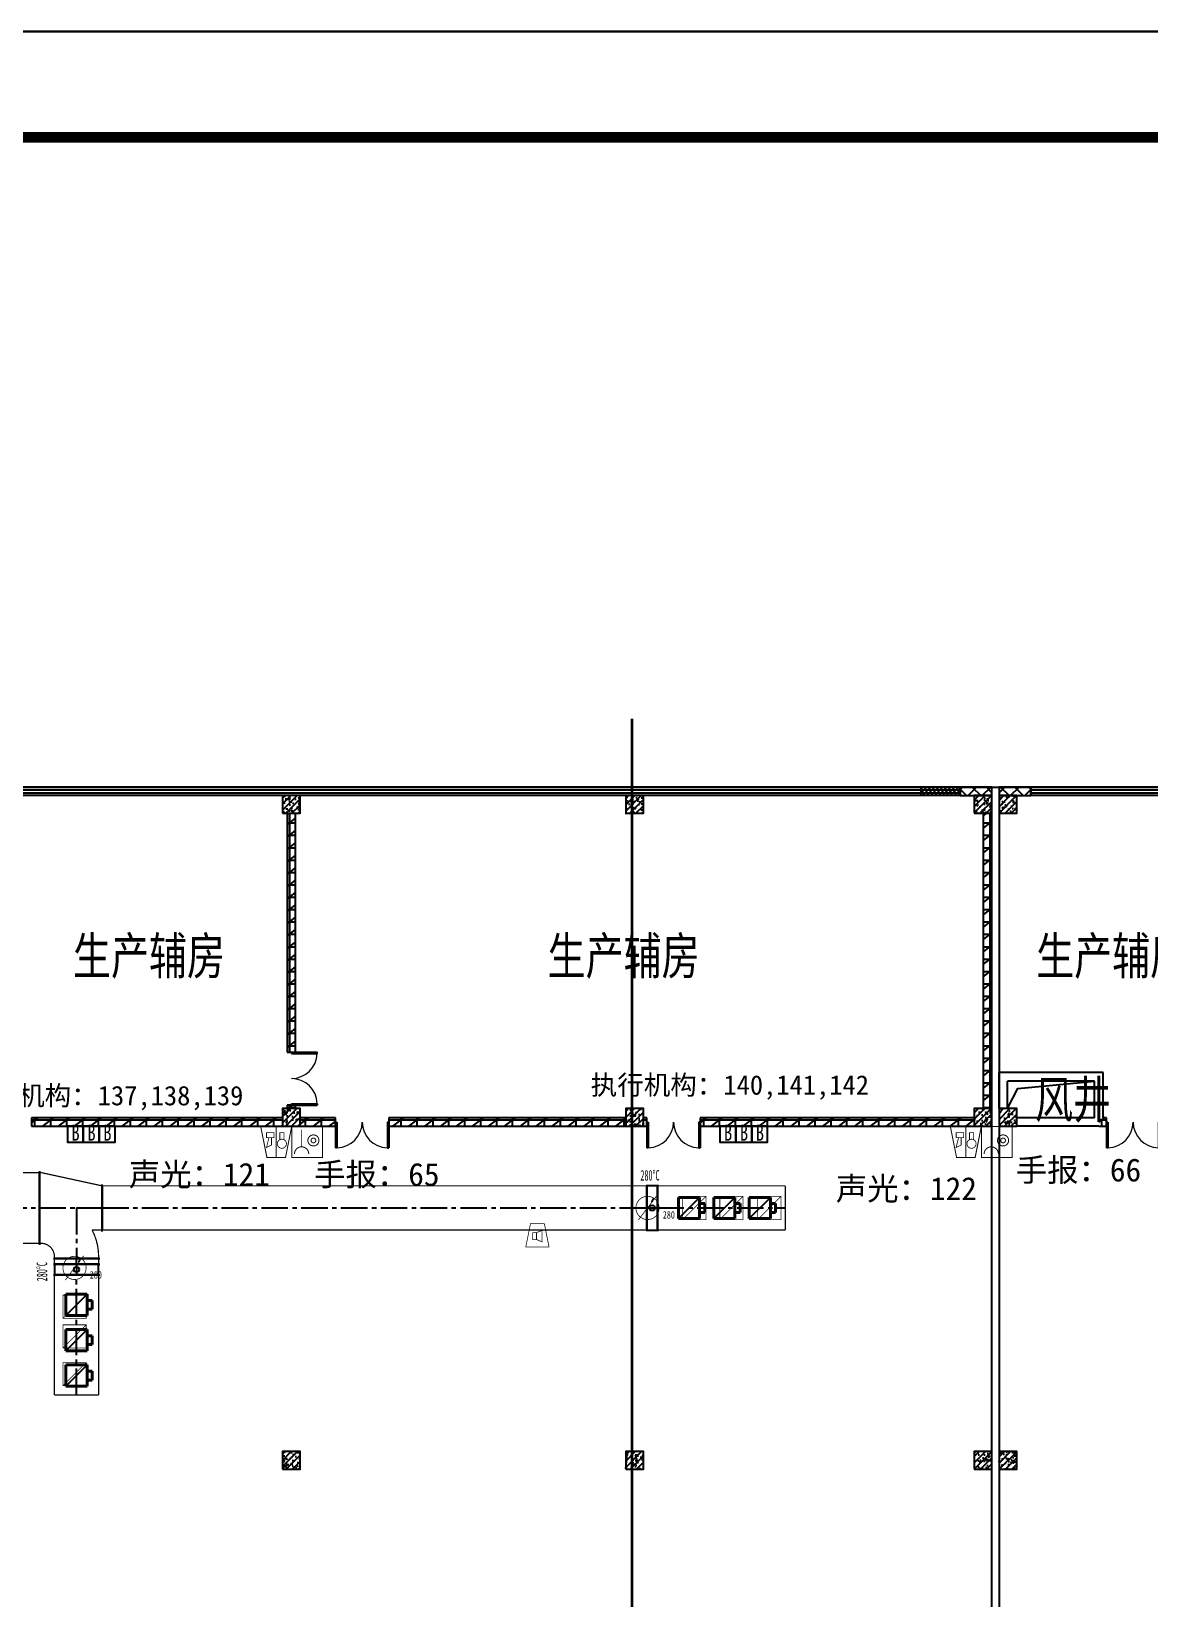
# Model space of a CAD drawing. Header units: millimetres. Extents: x -633009578 to 5705885, y -633235091 to 2571734.
# Drawn here: x 3574370 to 3605976, y 1968891 to 2013212 of the extents above; entities that cross this region are included whole.
import ezdxf
from ezdxf.enums import TextEntityAlignment as Align

# ---------------------------------------------------------------- set-up
doc = ezdxf.new("R2010")
doc.units = ezdxf.units.MM
doc.header["$LTSCALE"] = 1000
doc.header["$MEASUREMENT"] = 0
doc.linetypes.add('CENTER2', pattern=[1.125, 0.75, -0.125, 0.125, -0.125])
doc.layers.get('0').update_dxf_attribs({"color": 9})
for name, color, linetype in [('000000000000电气', 7, 'Continuous'), ('3T_WOOD', 21, 'Continuous'), ('A-COLUM(柱)', 255, 'Continuous'), ('A-DOOR(门）', 4, 'Continuous'), ('A-F-AREA(计算)', 5, 'Continuous'), ('A-FLOR(看线)', 8, 'Continuous'), ('A-HATH(填充)', 8, 'Continuous'), ('A-OTHER(其它)', 192, 'Continuous'), ('A-TEXT(房间)', 243, 'Continuous'), ('A-WALL(墙)', 255, 'Continuous'), ('A-WINDOW（窗）', 4, 'Continuous'), ('DUCT-排烟中心线', 5, 'CENTER2'), ('DUCT-排烟法兰', 4, 'Continuous'), ('DUCT-排烟管', 2, 'Continuous'), ('DUCT-排烟管端线', 4, 'Continuous'), ('DUCT-排烟阀门', 7, 'Continuous'), ('DUCT-排风风口', 7, 'Continuous'), ('HVAC-water Dim-SF', 241, 'Continuous'), ('WALL', 9, 'Continuous'), ('设备-消防', 3, 'Continuous'), ('设备-箱柜', 3, 'Continuous'), ('院图签、封面151013$0$PUB_TITLE', 153, 'Continuous'), ('院图签、封面151013$0$图签文字', 4, 'Continuous')]:
    doc.layers.add(name, color=color, linetype=linetype)
doc.styles.add('_TCH', font='simhei.ttf', dxfattribs={"width": 0.75, "bigfont": 'hztxt.shx'})
doc.styles.add('_THVAC_DIM', font='simhei.ttf', dxfattribs={"width": 0.8, "height": 3.5, "bigfont": 'HZTXT'})
doc.styles.add('IDQSTYLE', font='simhei.ttf', dxfattribs={"width": 0.707, "bigfont": 'hztxt.shx'})
doc.styles.add('SF', font='simhei.ttf', dxfattribs={"width": 0.75, "bigfont": '@@@hztxt.shx'})
doc.styles.get("Standard").update_dxf_attribs({"font": 'simhei.ttf', "bigfont": 'hztxt.shx'})
doc.styles.add('宋体', font='simhei.ttf')
doc.styles.add('院图签、封面151013$0$-宋体', font='simhei.ttf', dxfattribs={"width": 0.8})
pattern_1 = [(45, (1102421.475196039, 677977.5160347573), (-200.0002033111466, 200.0002033111467), []), (135, (1102421.475196039, 677977.5160347573), (-200.0002033111467, -200.0002033111466), [])]
pattern_2 = [(0, (1102221.475196039, 677977.5160347573), (0, 350), []), (37.875, (1102621.475196039, 677977.5160347573), (-169.61527734408, 218.0766567528281), []), (90, (1102621.475196039, 677977.5160347573), (-450, 2.755455298081545e-14), [])]

# ---------------------------------------------------------------- blocks, each defined once
blk = doc.blocks.new('HC001303')
at = {"color": 0, "linetype": 'Continuous'}
blk.add_line((1.147673841419251, 1.538953517481514), (1.735401947549264, 2.599742189978989), dxfattribs=at)
at = {"color": 0, "linetype": 'Continuous', "const_width": 0.2}
blk.add_lwpolyline([(2.673745217742495e-14, -3.125, 0.1989123673796571), (2.209708691207992, -2.209708691207937, 0.1989123673796571), (3.125000000000028, -4.323120637516818e-16, 0.1989123673796568), (2.209708691207993, 2.209708691207993, 0.1989123673796569), (2.841876514387939e-14, 3.125, 0.1989123673796569), (-2.209708691207936, 2.209708691207994, 0.1989123673796568), (-3.124999999999972, 2.10353517373855e-15, 0.1989123673796572), (-2.209708691207937, -2.209708691207936, 0.1989123673796571)], format="xyb", close=True, dxfattribs=at)
blk.add_lwpolyline([(-2.500110713345594, -3.281016827298258), (2.47847216535268, 3.297393019579605)], dxfattribs=at)
at = {"color": 0, "style": 'IDQSTYLE', "width": 0.7}
for tag, p in [('280', (4.109408226946883, -2.854615367737885)), ('PSFHATT', (5.125000010000028, -3.281016827298258))]:
    blk.add_attdef(tag, p, '', height=2, dxfattribs=at)
blk = doc.blocks.new('HC001298')
at = {"color": 0, "linetype": 'Continuous', "const_width": 0.2}
blk.add_lwpolyline([(-3.125, 3.125), (3.125, 3.125), (3.125, -3.125), (-3.125, -3.125)], close=True, dxfattribs=at)
blk.add_lwpolyline([(-3.125, -3.125), (3.125, 3.125)], dxfattribs=at)
at = {"color": 0, "style": 'IDQSTYLE', "width": 0.7}
blk.add_attdef('PSFHATT', (5.125, -3.125), '', height=2.5, dxfattribs=at)
blk = doc.blocks.new('HC001213')
at = {"color": 0, "linetype": 'Continuous', "const_width": 0.2}
blk.add_lwpolyline([(-1.875, 3.125), (1.875, 3.125), (3.125, -3.125), (-3.125, -3.125)], close=True, dxfattribs=at)
for points in [[(-1.293653517016746, 0.7382802506738564), (-0.243653517016746, 0.7382802506738564), (-0.243653517016746, -1.136719749326144), (-1.293653517016746, -1.136719749326144), (-1.293653517016746, 0.7382802506738564)], [(-0.243653517016746, 0.7382802506738564), (1.231346482983254, 1.338280250673856), (1.231346482983254, -1.736719749326144), (-0.243653517016746, -1.136719749326144)]]:
    blk.add_lwpolyline(points, dxfattribs=at)
at = {"color": 0, "style": 'IDQSTYLE', "width": 0.7}
blk.add_attdef('PSFHATT', (5.125, -3.125), '', height=2.5, dxfattribs=at)
blk = doc.blocks.new('HC001212')
at = {"color": 0, "linetype": 'Continuous', "const_width": 0.2}
blk.add_lwpolyline([(-1.875, 3.125), (1.875, 3.125), (3.125, -3.125), (-3.125, -3.125)], close=True, dxfattribs=at)
at = {"color": 0, "linetype": 'Continuous'}
for points, const_width in [([(0, 3.125), (0, -3.125)], 0.2), ([(-1.459485991813081, -0.8805239327332393), (-1.95948599181308, 1.119476067266761), (-0.9594859918130805, 0.619476067266761), (-0.9594859918130805, -0.8805239327332393)], 0.16), ([(-1.959485991813081, -1.880523932733239), (-1.95948599181308, -0.8805239327332393), (-0.4594859918130805, -0.8805239327332393), (-0.4594859918130805, -1.880523932733239), (-1.959485991813081, -1.880523932733239)], 0.16), ([(0.7290485194275803, -0.380523932733239), (0.7290485194281489, -1.880523932733239), (1.569048519428149, -1.880523932733239), (1.569048519430491, -0.380523932733239)], 0.16)]:
    blk.add_lwpolyline(points, dxfattribs=dict(at, const_width=const_width))
at = {"color": 0, "linetype": 'Continuous', "const_width": 0.16}
blk.add_lwpolyline([(1.799048519428144, -0.2905239327332435, 0.1989123673796631), (2.068287334970649, 0.3594760672667566, 0.1989123673796631), (1.799048519428145, 1.009476067266757, 0.1989123673796404), (1.149048519428189, 1.278714882809276, 0.1989123673796654), (0.4990485194281443, 1.009476067266757, 0.198912367379653), (0.2298097038856248, 0.3594760672667572, 0.1989123673796529), (0.4990485194281444, -0.2905239327332433, 0.1989123673796571), (1.14904851942816, -0.5597627482757622, 0.1989123673796488)], format="xyb", close=True, dxfattribs=at)
at = {"color": 0, "style": 'IDQSTYLE', "width": 0.7}
blk.add_attdef('PSFHATT', (5.125, -3.125), '', height=2.5, dxfattribs=at)
blk = doc.blocks.new('HC001208')
at = {"color": 0, "linetype": 'Continuous', "const_width": 0.2}
blk.add_lwpolyline([(-3.125, 3.125), (3.125, 3.125), (3.125, -3.125), (-3.125, -3.125)], close=True, dxfattribs=at)
blk.add_lwpolyline([(-2.560875308812533, 2.421549273106315, 0.198912367379651), (-2.13910907372117, 1.40331550819771, 0.1989123673796632), (-1.120875308812534, 0.9815492731063138, 0.1989123673796561), (-0.1026415439039181, 1.403315508197666, 0.1989123673796525), (0.3191246911874668, 2.421549273106313)], format="xyb", dxfattribs=at)
at = {"color": 0, "linetype": 'Continuous', "const_width": 0.128}
blk.add_lwpolyline([(-1.120875308812544, 0.9815492731063138), (-1.120875308812535, -2.518826738720627)], dxfattribs=at)
at = {"color": 0, "linetype": 'Continuous', "const_width": 0.2}
for points in [[(2.383210274305692, -0.3093507400644881, 0.9999999999999997), (0.1432102743056918, -0.3093507400644877, 0.9999999999999999)], [(0.7832102743056915, -0.3093507400644884, 0.9999999999999994), (1.743210274305692, -0.3093507400644881, 0.9999999999999994)]]:
    blk.add_lwpolyline(points, format="xyb", close=True, dxfattribs=at)
at = {"color": 0, "style": 'IDQSTYLE', "width": 0.7}
blk.add_attdef('PSFHATT', (5.125, -3.125), '', height=2.5, dxfattribs=at)
blk = doc.blocks.new('建筑图框_A1')
at = {"layer": '院图签、封面151013$0$PUB_TITLE'}
blk.add_lwpolyline([(0, 0), (84100, 0), (84100, 59400), (0, 59400)], close=True, dxfattribs=at)
at = {"layer": '院图签、封面151013$0$PUB_TITLE', "const_width": 100}
blk.add_lwpolyline([(2500, 1000), (83100, 1000), (83100, 58400), (2500, 58400)], close=True, dxfattribs=at)
at = {"layer": '院图签、封面151013$0$图签文字', "color": 6, "style": '院图签、封面151013$0$-宋体'}
for tag, height, width, p in [('工程主持人', 400, 0.7999999999883585, (79990.91196859907, 29505.93707200652)), ('审定', 400, 0.7999999999883585, (79990.91196859907, 28705.93707200605)), ('审核', 400, 0.7999999999883585, (79990.91196859907, 27905.93707200559)), ('专业负责人', 400, 0.7999999999883585, (79990.91196859907, 27105.93707200512)), ('校对', 400, 0.7999999999883585, (79990.91196859907, 26305.93707200466)), ('设计', 400, 0.7999999999883585, (79990.91196859907, 25505.93707200419)), ('方案设计人', 400, 0.7999999999883585, (79990.91196859907, 24706.79438478127)), ('工程编号', 300, 0.7000000000116415, (81000.00416498398, 8700.424278954277)), ('版次', 300, 0.7000000000116415, (78738.08139540046, 3005.726258059498)), ('日期', 300, 0.7000000000116415, (82038.0813954557, 3000.226258123759)), ('图号', 200, 0.7000000000116415, (82538.08139542397, 2400.075247410685)), ('比例', 300, 0.7000000000116415, (78738.08139537089, 2200.188802679535)), ('图号_X施', 300, 0.7000000000116415, (81538.08139540977, 2200.188802651362)), ('图号_总数', 200, 0.7000000000116415, (82538.08139541186, 2000.075247410219))]:
    blk.add_attdef(tag, text='', height=height, dxfattribs=dict(at, width=width)).set_placement(p, align=Align.MIDDLE_CENTER)
at = {"layer": '院图签、封面151013$0$图签文字', "color": 6, "style": '院图签、封面151013$0$-宋体', "width": 0.7}
for tag, p in [('建设单位_001', (80935.88661794258, 7446.21079580821)), ('工程名称_001', (80933.52706738078, 6045.368099178996)), ('图名_001', (79742.88288308708, 4059.656552180292))]:
    blk.add_attdef(tag, p, '', height=300, dxfattribs=at)
blk = doc.blocks.new('$TCHSYS$WIN2D')
for p, q in [((-0.5, 0.5), (0.5, 0.5)), ((-0.5, 0.5), (-0.4999999999999999, -0.5)), ((0.5, 0.5), (0.4999999999999998, -0.5)), ((0.5, 0.1666666666666666), (-0.5, 0.1666666666666666)), ((0.5, -0.1666666666666667), (-0.5, -0.1666666666666667)), ((-0.4999999999999999, -0.5), (0.5, -0.5))]:
    blk.add_line(p, q)
blk = doc.blocks.new('$DorLib2D$00000002')
for p, q in [((-0.5, -5.684341886080802e-17), (-0.5000000000000007, 0.4875)), ((-0.4750000000000007, 0.4875), (-0.5000000000000007, 0.4875)), ((-0.475, -2.842170943040401e-17), (-0.4750000000000007, 0.4875)), ((0.475, -2.842170943040401e-17), (0.4750000000000007, 0.4875)), ((0.4750000000000007, 0.4875), (0.5000000000000007, 0.4875)), ((0.5, -5.684341886080802e-17), (0.5000000000000007, 0.4875)), ((-0.5, -5.684341886080802e-17), (-0.475, -2.842170943040401e-17)), ((0.5, -5.684341886080802e-17), (0.475, -2.842170943040401e-17))]:
    blk.add_line(p, q)
at = {"lineweight": 13}
for centre, start, end in [((-0.4875, -4.263256414560601e-17), 0, 88.53071641864632), ((0.4875, -4.263256414560601e-17), 91.4692835813537, 180)]:
    blk.add_arc(centre, 0.4875, start, end, dxfattribs=at)
blk = doc.blocks.new('_FZH')
h = blk.add_hatch()
h.set_pattern_fill('钢筋混凝土', color=256, scale=0.1, style=0)
h.set_pattern_definition([(45, (0, 0), (-0.1767766952966369, 0.1767766952966369), []), (50, (0, 0), (0.7172601826007535, -0.06275213498259512), [0.07500000000000001, -0.8250000000000001]), (355, (0, 0), (-0.138751333613, 0.7521921337000119), [0.06, -0.66]), (100.4514, (0.05977168000000001, -0.00522934), (0.5785093817140216, 0.6894395420609536), [0.06374019, -0.701142112]), (46.1842, (0, 0.2), (1.067241048625645, -0.1655190143290181), [0.1125, -1.2375]), (96.6356, (0.088936745, 0.186206693), (0.9346627055487033, 0.9741178709004418), [0.095610288, -1.051713]), (351.1842, (0, 0.2), (0.9346619451336272, 0.9741186009253247), [0.09000000000000001, -0.9900000000000001]), (21, (0.1, 0.15), (0.5969070521184617, -0.4026188906653388), [0.07500000000000001, -0.8250000000000001]), (326, (0.1, 0.15), (0.2433153319215824, 0.7251500450468529), [0.06, -0.66]), (71.4514, (0.149742233, 0.116448394), (0.84022262858149, 0.3225304967099524), [0.06374019, -0.701142112]), (37.50000000000001, (0, 0), (0.01215985531729062, 0.3328938538313115), [0, -0.652, 0, -0.67, 0, -0.6625000000000001]), (7.499999999999999, (0, 0), (0.2630695374421486, 0.3944117118823603), [0, -0.382, 0, -0.637, 0, -0.2525]), (-32.5, (-0.223, 0), (0.533822436172409, -0.02255487173437976), [0, -0.25, 0, -0.78, 0, -1.035]), (-42.5, (-0.323, 0), (0.5831861693423862, 0.1001049823323177), [0, -0.325, 0, -0.518, 0, -0.735])])
h.paths.add_polyline_path([(-0.5, -0.5), (0.5, -0.5), (0.5, 0.5), (-0.5, 0.5)])
blk.add_lwpolyline([(-0.5, -0.5), (0.5, -0.5), (0.5, 0.5), (-0.5, 0.5)], close=True)
blk = doc.blocks.new('00000594Cent')
at = {"lineweight": -2}
blk.add_line((-218.75, 1.4210854715202e-14), (218.75, 1.4210854715202e-14), dxfattribs=at)
at = {"color": 0, "linetype": 'ByBlock', "lineweight": -2}
blk.add_circle((0, 1.4210854715202e-14), 125, dxfattribs=at)
blk = doc.blocks.new('00000594Body')
at = {"color": 0, "linetype": 'ByBlock', "lineweight": -2}
for p, q in [((-250, -500), (-249.9999999999964, 500)), ((250, 500), (-250, 500)), ((250, -500), (250.0000000000036, 500)), ((-250, -500), (250, -500))]:
    blk.add_line(p, q, dxfattribs=at)
blk = doc.blocks.new('$风口$00000116')
blk.add_line((-100, 100), (100, -100))
at = {"lineweight": 40}
for p, q in [((100, 100), (-100, 100)), ((-100, 100), (-100, -100)), ((100, -100), (100, 100)), ((-100, -100), (100, -100)), ((-41.83000000000175, -100), (-41.83000000000175, -148.9999999999982)), ((41.83000000000175, -148.9999999999982), (41.83000000000175, -100)), ((-41.83000000000175, -148.9999999999982), (41.83000000000175, -148.9999999999982))]:
    blk.add_line(p, q, dxfattribs=at)

msp = doc.modelspace()

# ---------------------------------------------------------------- hatches: boundary and pattern name
at = {"layer": '3T_WOOD'}
h = msp.add_hatch(dxfattribs=at)
h.set_pattern_fill('ANSI31', color=256, scale=50)
h.set_pattern_definition([(45, (2412779.395743424, 677977.51603476), (-56.1266007566822, 56.12660075668221), [])])
h.paths.add_polyline_path([(3599519.994032184, 1991839.596922424), (3600619.994032184, 1991839.596922424), (3600619.994032184, 1991599.596922424), (3599519.994032184, 1991599.596922424)])
at = {"layer": 'A-HATH(填充)'}
h = msp.add_hatch(dxfattribs=at)
h.set_pattern_fill('多孔材料', color=256, scale=100, style=0)
h.set_pattern_definition(pattern_1)
h.paths.add_polyline_path([(3601519.994031751, 1991839.596922424), (3600619.994032506, 1991839.596922428), (3600619.994032506, 1991599.59692242), (3601519.994031751, 1991599.596922424)])
h = msp.add_hatch(dxfattribs=at)
h.set_pattern_fill('多孔材料', color=256, scale=100, style=0)
h.set_pattern_definition(pattern_1)
h.paths.add_polyline_path([(3601719.994031749, 1991599.596922424), (3602619.994031996, 1991599.596922426), (3602619.994031996, 1991839.596922427), (3601719.994031749, 1991839.596922424)])
h = msp.add_hatch(dxfattribs=at)
h.set_pattern_fill('空心砖', color=256, scale=100, style=0)
h.set_pattern_definition(pattern_2)
h.paths.add_polyline_path([(3581599.994031722, 1991099.596922424), (3581599.994031715, 1984349.596922107), (3581839.994031715, 1984349.596922107), (3581839.994031722, 1991099.596922424)])
h = msp.add_hatch(dxfattribs=at)
h.set_pattern_fill('空心砖', color=256, scale=100, style=0)
h.set_pattern_definition(pattern_2)
h.paths.add_polyline_path([(3601279.994031749, 1982749.596922424), (3601519.994031749, 1982749.596922424), (3601519.994031749, 1991099.596922424), (3601279.994031749, 1991099.596922424)])
h = msp.add_hatch(dxfattribs=at)
h.set_pattern_fill('空心砖', color=256, scale=100, style=0)
h.set_pattern_definition(pattern_2)
h.paths.add_polyline_path([(3581469.994031749, 1982249.596922424), (3581469.994031749, 1982489.596922413), (3574369.994031996, 1982489.596922421), (3574369.994031996, 1982249.596922421)])
h = msp.add_hatch(dxfattribs=at)
h.set_pattern_fill('空心砖', color=256, scale=100, style=0)
h.set_pattern_definition(pattern_2)
h.paths.add_polyline_path([(3581599.994031717, 1982749.596922424), (3581839.994031717, 1982749.596922424), (3581839.994031715, 1982849.596922615), (3581599.994031715, 1982849.596922615)])
h = msp.add_hatch(dxfattribs=at)
h.set_pattern_fill('空心砖', color=256, scale=100, style=0)
h.set_pattern_definition(pattern_2)
h.paths.add_polyline_path([(3581969.994031749, 1982489.596922417), (3581969.994031749, 1982249.596922407), (3582969.994031488, 1982249.596922384), (3582969.994031488, 1982489.596922435)])
h = msp.add_hatch(dxfattribs=at)
h.set_pattern_fill('空心砖', color=256, scale=100, style=0)
h.set_pattern_definition(pattern_2)
h.paths.add_polyline_path([(3591169.994031749, 1982249.596922424), (3591169.994031749, 1982489.596922413), (3584469.994031488, 1982489.596922435), (3584469.994031488, 1982249.596922384)])
h = msp.add_hatch(dxfattribs=at)
h.set_pattern_fill('空心砖', color=256, scale=100, style=0)
h.set_pattern_definition(pattern_2)
h.paths.add_polyline_path([(3591669.994031749, 1982489.596922387), (3591669.994031749, 1982249.596922423), (3591769.994031489, 1982249.596922427), (3591769.994031489, 1982489.596922377)])
h = msp.add_hatch(dxfattribs=at)
h.set_pattern_fill('空心砖', color=256, scale=100, style=0)
h.set_pattern_definition(pattern_2)
h.paths.add_polyline_path([(3601019.994031751, 1982249.596922424), (3601019.994031751, 1982489.596922412), (3593269.994031488, 1982489.596922377), (3593269.994031488, 1982249.596922427)])
h = msp.add_hatch(dxfattribs=at)
h.set_pattern_fill('空心砖', color=256, scale=100, style=0)
h.set_pattern_definition(pattern_2)
h.paths.add_polyline_path([(3604539.994031727, 1982249.596922417), (3604759.994031749, 1982249.5969224), (3604759.994031749, 1982489.596922346), (3604659.99403187, 1982489.596922396), (3604539.994031822, 1982409.596922378)])

# ---------------------------------------------------------------- linework, layer by layer
at = {"elevation": 2e-08}
msp.add_lwpolyline([(2725055.437121258, 2013211.976810416), (4008204.699681385, 2013211.976810416), (4008204.699681385, 1835011.976810416), (2725055.437121258, 1835011.976810416)], close=True, dxfattribs=at)
at = {"layer": '000000000000电气', "color": 2, "lineweight": 35}
msp.add_line((3591345.586111472, 1993771.167277596), (3591345.586111472, 1968503.353956278), dxfattribs=at)
at = {"layer": '3T_WOOD'}
msp.add_lwpolyline([(3599519.994032184, 1991839.596922424), (3600619.994032184, 1991839.596922424), (3600619.994032184, 1991599.596922424), (3599519.994032184, 1991599.596922424)], close=True, dxfattribs=at)
at = {"layer": 'A-F-AREA(计算)'}
msp.add_lwpolyline([(3534479.971570265, 1991839.59697076), (3668759.971570265, 1991839.59697076), (3668759.971570265, 1855759.59697076), (3534479.971570265, 1855759.59697076)], close=True, dxfattribs=at)
at = {"layer": 'A-FLOR(看线)'}
for points in [[(3601519.994031749, 1923899.596922424), (3601519.994031749, 1991599.596922424)], [(3601719.994031751, 1991099.596922424), (3601719.994031751, 1923899.596922424)]]:
    msp.add_lwpolyline(points, dxfattribs=at)
at = {"layer": 'A-OTHER(其它)'}
msp.add_lwpolyline([(3601959.002364907, 1982749.596922424), (3602250.040137369, 1983319.607345412), (3604419.994031749, 1983529.589109926)], dxfattribs=at)
at = {"layer": 'A-WALL(墙)'}
for p, q in [((3581599.994031722, 1991099.596922424), (3581599.994031715, 1984349.596922107)), ((3581839.994031715, 1984349.596922107), (3581839.994031722, 1991099.596922424)), ((3601279.994031772, 1982749.596922453), (3601279.994031749, 1991099.596922424)), ((3601519.994031772, 1982749.596922453), (3601519.994031749, 1991099.596922424)), ((3581599.994031715, 1984349.596922107), (3581839.994031715, 1984349.596922107)), ((3601719.994031554, 1982749.596922453), (3601719.994031669, 1983769.59692251)), ((3604659.99403187, 1983769.596922513), (3601719.994031669, 1983769.59692251)), ((3601959.994031921, 1982749.596922453), (3601959.994031671, 1983529.59692251)), ((3604419.99403187, 1983529.596922512), (3601959.994031671, 1983529.59692251)), ((3604419.99403187, 1982489.596922323), (3604419.99403187, 1983529.596922512)), ((3604659.99403187, 1982489.596922396), (3604659.99403187, 1983769.596922513)), ((3581469.994031977, 1982489.596922426), (3574369.994031996, 1982489.596922421)), ((3574369.994031996, 1982489.596922421), (3574369.994031996, 1982249.596922421)), ((3581839.994031715, 1982849.596922615), (3581599.994031715, 1982849.596922615)), ((3581599.994031715, 1982849.596922615), (3581599.994032457, 1982749.596922453)), ((3581839.994032325, 1982749.596922453), (3581839.994031715, 1982849.596922615)), ((3582969.994031488, 1982489.596922435), (3581969.994031977, 1982489.596922487)), ((3582969.994031488, 1982249.596922384), (3582969.994031488, 1982489.596922435)), ((3591169.994031977, 1982489.596922392), (3584469.994031488, 1982489.596922435)), ((3584469.994031488, 1982489.596922435), (3584469.994031488, 1982249.596922384)), ((3591769.994031489, 1982489.596922377), (3591669.994031977, 1982489.596922497)), ((3591769.994031489, 1982249.596922427), (3591769.994031489, 1982489.596922377)), ((3601019.994031976, 1982489.596922385), (3593269.994031488, 1982489.596922377)), ((3593269.994031488, 1982489.596922377), (3593269.994031488, 1982249.596922427)), ((3604419.99403187, 1982489.596922323), (3602219.994031751, 1982489.596922415)), ((3604759.994031749, 1982489.596922346), (3604659.99403187, 1982489.596922396)), ((3604759.994031749, 1982249.5969224), (3604759.994031749, 1982489.596922346)), ((3574369.994031996, 1982249.596922421), (3581469.994031977, 1982249.596922418)), ((3581969.994031977, 1982249.596922279), (3582969.994031488, 1982249.596922384)), ((3584469.994031488, 1982249.596922384), (3591169.994031977, 1982249.596922426)), ((3591669.994031977, 1982249.596922102), (3591769.994031489, 1982249.596922427)), ((3593269.994031488, 1982249.596922427), (3601019.994031976, 1982249.596922405)), ((3604539.994031727, 1982249.596922417), (3602219.994031751, 1982249.596922415)), ((3604539.994031727, 1982249.596922417), (3604759.994031749, 1982249.5969224))]:
    msp.add_line(p, q, dxfattribs=at)
at = {"layer": 'A-WINDOW（窗）'}
msp.add_lwpolyline([(3600619.99403213, 1991839.596922422), (3600619.99403213, 1991599.596922422)], dxfattribs=at)
at = {"layer": 'DUCT-排烟中心线', "color": 8}
for p, q in [((3566737.919123308, 1979939.551026673), (3574595.794055161, 1979939.551026673)), ((3574595.99405516, 1979939.551026673), (3575645.99405516, 1979939.551026673)), ((3575645.99405516, 1979939.551026673), (3576370.99405516, 1979939.551026673)), ((3575645.99405516, 1979939.551026673), (3575645.99405516, 1978514.551026673)), ((3576371.19405516, 1979939.551026673), (3591765.242031269, 1979939.551026673)), ((3592065.642031269, 1979939.551026673), (3595680.396311313, 1979939.551026673)), ((3575645.99405516, 1978349.79692242), (3575645.99405516, 1978514.351026673)), ((3575645.99405516, 1974649.967480232), (3575645.99405516, 1978049.39692242))]:
    msp.add_line(p, q, dxfattribs=at)
at = {"layer": 'DUCT-排烟法兰', "color": 8}
for p, q in [((3574595.89405516, 1980979.551026673), (3574595.89405516, 1978899.551026673)), ((3576371.09405516, 1979274.551026673), (3576371.09405516, 1980604.551026673)), ((3591765.342031269, 1980594.551026673), (3591765.342031269, 1979284.551026673)), ((3592065.542031269, 1980594.551026673), (3592065.542031269, 1979284.551026673)), ((3574990.99405516, 1978514.451026673), (3576300.99405516, 1978514.451026673)), ((3574990.99405516, 1978349.69692242), (3576300.99405516, 1978349.69692242)), ((3574990.99405516, 1978049.49692242), (3576300.99405516, 1978049.49692242))]:
    msp.add_line(p, q, dxfattribs=at)
at = {"layer": 'DUCT-排烟管', "color": 8, "const_width": 35}
for points in [[(3574595.794055161, 1980939.551026673), (3566737.919123308, 1980939.551026673)], [(3574645.99405516, 1980939.551026673), (3574595.99405516, 1980939.551026673)], [(3576370.99405516, 1980564.551026673), (3574645.99405516, 1980939.551026673)], [(3591765.242031269, 1980564.551026673), (3576371.19405516, 1980564.551026673)], [(3591765.442031268, 1980564.551026673), (3592065.442031268, 1980564.551026673)], [(3595680.396311313, 1980564.551026673), (3592065.642031269, 1980564.551026673)], [(3595680.396311313, 1979314.551026673), (3595680.396311313, 1980564.551026673)], [(3566737.919123308, 1978939.551026673), (3574595.794055161, 1978939.551026673)], [(3574595.99405516, 1978939.551026673), (3574645.99405516, 1978939.551026673)], [(3576087.564379494, 1979314.551026673), (3576370.99405516, 1979314.551026673)], [(3576371.19405516, 1979314.551026673), (3591765.242031269, 1979314.551026673)], [(3592065.442031268, 1979314.551026673), (3591765.442031268, 1979314.551026673)], [(3592065.642031269, 1979314.551026673), (3595680.396311313, 1979314.551026673)], [(3575020.99405516, 1978564.551026673), (3575020.99405516, 1978514.551026673)], [(3575020.99405516, 1978514.351026673), (3575020.99405516, 1978349.79692242)], [(3576270.99405516, 1978514.551026673), (3576270.99405516, 1978564.551026673)], [(3576270.99405516, 1978349.79692242), (3576270.99405516, 1978514.351026673)], [(3575020.99405516, 1978049.59692242), (3575020.99405516, 1978349.59692242)], [(3575020.99405516, 1978049.39692242), (3575020.99405516, 1974649.967480232)], [(3576270.99405516, 1978349.59692242), (3576270.99405516, 1978049.59692242)], [(3576270.99405516, 1974649.967480232), (3576270.99405516, 1978049.39692242)], [(3575020.99405516, 1974649.967480232), (3576270.99405516, 1974649.967480232)]]:
    msp.add_lwpolyline(points, dxfattribs=at)
for points in [[(3575020.99405516, 1978564.551026673, 0.414213562373095), (3574645.99405516, 1978939.551026673)], [(3576270.99405516, 1978564.551026673, 0.1205105108332361), (3576087.564379494, 1979314.551026673)]]:
    msp.add_lwpolyline(points, format="xyb", dxfattribs=at)
at = {"layer": 'DUCT-排烟管端线', "color": 8}
for p, q in [((3574595.794055161, 1978939.551026673), (3574595.794055161, 1980939.551026673)), ((3574595.99405516, 1980939.551026673), (3574595.99405516, 1978939.551026673)), ((3576370.99405516, 1979314.551026673), (3576370.99405516, 1980564.551026673)), ((3576371.19405516, 1980564.551026673), (3576371.19405516, 1979314.551026673)), ((3591765.242031269, 1979314.551026673), (3591765.242031269, 1980564.551026673)), ((3591765.442031268, 1980564.551026673), (3591765.442031268, 1979314.551026673)), ((3592065.442031268, 1980564.551026673), (3592065.442031268, 1979314.551026673)), ((3592065.642031269, 1980564.551026673), (3592065.642031269, 1979314.551026673)), ((3575020.99405516, 1978514.551026673), (3576270.99405516, 1978514.551026673)), ((3576270.99405516, 1978514.351026673), (3575020.99405516, 1978514.351026673)), ((3575020.99405516, 1978349.79692242), (3576270.99405516, 1978349.79692242)), ((3576270.99405516, 1978349.59692242), (3575020.99405516, 1978349.59692242)), ((3576270.99405516, 1978049.59692242), (3575020.99405516, 1978049.59692242)), ((3576270.99405516, 1978049.39692242), (3575020.99405516, 1978049.39692242))]:
    msp.add_line(p, q, dxfattribs=at)
at = {"layer": 'HVAC-water Dim-SF', "color": 8, "linetype": 'Continuous'}
for points in [[(3575837.961921203, 1982249.596922364), (3575387.961921203, 1982249.596922364), (3575387.961921203, 1981799.596922364), (3575837.961921203, 1981799.596922364)], [(3576287.961921184, 1982249.596922364), (3575837.961921184, 1982249.596922364), (3575837.961921184, 1981799.596922364), (3576287.961921184, 1981799.596922364)], [(3576737.961921164, 1982249.596922364), (3576287.961921164, 1982249.596922364), (3576287.961921164, 1981799.596922364), (3576737.961921164, 1981799.596922364)], [(3594279.877122541, 1982249.596922345), (3593829.877122541, 1982249.596922345), (3593829.877122541, 1981799.596922345), (3594279.877122541, 1981799.596922345)], [(3594729.877122522, 1982249.596922345), (3594279.877122522, 1982249.596922345), (3594279.877122522, 1981799.596922345), (3594729.877122522, 1981799.596922345)], [(3595179.877122502, 1982249.596922345), (3594729.877122502, 1982249.596922345), (3594729.877122502, 1981799.596922345), (3595179.877122502, 1981799.596922345)]]:
    msp.add_lwpolyline(points, close=True, dxfattribs=at)
at = {"layer": 'WALL'}
for p, q in [((3601519.994031751, 1991839.596922424), (3600619.994032506, 1991839.596922428)), ((3600619.994032506, 1991839.596922428), (3600619.994032506, 1991599.59692242)), ((3601519.994031751, 1991599.596922424), (3601519.994031751, 1991839.596922424)), ((3602619.994031996, 1991839.596922427), (3601719.994031749, 1991839.596922424)), ((3601719.994031749, 1991839.596922424), (3601719.994031749, 1991599.596922424)), ((3602619.994031996, 1991599.596922426), (3602619.994031996, 1991839.596922427)), ((3600619.994032506, 1991599.59692242), (3601519.994031751, 1991599.596922424)), ((3601719.994031749, 1991599.596922424), (3602619.994031996, 1991599.596922426))]:
    msp.add_line(p, q, dxfattribs=at)

# ---------------------------------------------------------------- block references
at = {"layer": 'A-COLUM(柱)', "xscale": 500, "yscale": 500, "zscale": 500}
for p in [(3581719.994031749, 1991349.596922424), (3591419.994031749, 1991349.596922424), (3601269.994031751, 1991349.596922424), (3601969.994031751, 1991349.596922424), (3581719.994031749, 1982499.596922424), (3591419.994031749, 1982499.596922424), (3601269.994031751, 1982499.596922424), (3601969.994031751, 1982499.596922424), (3581719.994031749, 1972799.596922424), (3591419.994031749, 1972799.596922424), (3601269.994031749, 1972799.596922424), (3601969.994031749, 1972799.596922424)]:
    msp.add_blockref('_FZH', p, dxfattribs=at)
at = {"layer": 'A-DOOR(门）', "extrusion": (0, 0, -1), "xscale": -1500, "yscale": 1500, "zscale": 1500}
for p, rotation in [((-3581719.994031722, 1983599.596922424), 90.00000000000001), ((-3583719.994031676, 1982369.596922413), 180), ((-3592519.994031676, 1982369.596922413), 180)]:
    msp.add_blockref('$DorLib2D$00000002', p, dxfattribs=dict(at, rotation=rotation))
at = {"layer": 'A-DOOR(门）', "xscale": 1500, "yscale": 1500, "zscale": 1500, "rotation": 180.0000000000548}
msp.add_blockref('$DorLib2D$00000002', (3605509.994031865, 1982369.596922418), dxfattribs=at)
at = {"layer": 'A-WINDOW（窗）', "extrusion": (0, 0, -1), "xscale": -50000.04198255227, "yscale": 240, "zscale": 50000.04198255227, "rotation": 180}
msp.add_blockref('$TCHSYS$WIN2D', (-3575619.973041228, 1991719.596922424), dxfattribs=at)
at = {"layer": 'A-WINDOW（窗）', "extrusion": (0, 0, -1), "xscale": 50000.05726785376, "yscale": 240, "zscale": 50000.05726785376}
msp.add_blockref('$TCHSYS$WIN2D', (-3627620.022665692, 1991719.596922425), dxfattribs=at)
at = {"layer": 'DUCT-排烟阀门', "color": 8, "xscale": 0.6}
for name, yscale in [('00000594Body', 1.25), ('00000594Cent', 0.6)]:
    msp.add_blockref(name, (3591915.442031268, 1979939.551026673, 3000), dxfattribs=dict(at, yscale=yscale))
at = {"layer": 'DUCT-排烟阀门', "color": 8, "xscale": 0.6, "rotation": 270}
for name, yscale in [('00000594Body', 1.25), ('00000594Cent', 0.6)]:
    msp.add_blockref(name, (3575645.99405516, 1978199.59692242, 3000), dxfattribs=dict(at, yscale=yscale))
at = {"layer": 'DUCT-排风风口', "color": 8, "xscale": 3, "yscale": 3, "rotation": 90}
for p in [(3592956.747883851, 1979939.551026673, 2600), (3593956.747883851, 1979939.551026673, 2600), (3594956.747883851, 1979939.551026673, 2600), (3575645.99405516, 1977199.596922261, 2600), (3575645.99405516, 1976199.596922261, 2600), (3575645.99405516, 1975199.596922261, 2600)]:
    msp.add_blockref('$风口$00000116', p, dxfattribs=at)
at = {"layer": '设备-消防', "xscale": -140, "yscale": 140, "zscale": 140, "rotation": 180}
for name, p in [('HC001212', (3581290.150561597, 1981805.551874045)), ('HC001208', (3582165.150561597, 1981805.551874045)), ('HC001212', (3600782.150561597, 1981805.551874045)), ('HC001208', (3601657.150561597, 1981805.551874045))]:
    msp.add_blockref(name, p, dxfattribs=at)
at = {"layer": '设备-消防'}
ref = msp.add_blockref('HC001303', (3591784.790140033, 1979939.551026672, 3000), dxfattribs=dict(at, xscale=105, yscale=105, zscale=105))
ref.add_attrib('280', '280', (3592216.278003862, 1979639.81641306, 3000), dxfattribs={"layer": '0', "color": 0, "height": 210, "width": 0.8})
at = {"layer": '设备-消防', "xscale": 105, "yscale": 105, "zscale": 105}
for name, p in [('HC001298', (3593107, 1979939.551026672, 3000)), ('HC001298', (3594156, 1979939.551026672, 3000)), ('HC001298', (3595227, 1979939.551026672, 3000)), ('HC001213', (3588673, 1979165.5)), ('HC001298', (3575590.34216392, 1977146, 3000)), ('HC001298', (3575590.34216392, 1976307.5, 3000)), ('HC001298', (3575590.34216392, 1975239.5, 3000))]:
    msp.add_blockref(name, p, dxfattribs=at)
at = {"layer": '设备-消防'}
ref = msp.add_blockref('HC001303', (3575590.34216392, 1978243.346922427, 3000), dxfattribs=dict(at, xscale=105, yscale=105, zscale=105))
ref.add_attrib('280', '280', (3576021.83002775, 1977943.612308815, 3000), dxfattribs={"layer": '0', "color": 0, "height": 210, "width": 0.8})
at = {"layer": '设备-箱柜', "xscale": 3, "yscale": 3}
msp.add_blockref('建筑图框_A1', (3481955.437121258, 1835011.976810416, 4.000000000000001e-08), dxfattribs=at)

# ---------------------------------------------------------------- texts
at = {"layer": '000000000000电气', "color": 20, "lineweight": 35, "true_color": 0xff5500, "style": '宋体'}
for s, p in [('执行机构：137,138,139', (3572494.896844485, 1982842.161604313)), ('执行机构：140,141,142', (3590177.99770019, 1983142.37630127))]:
    msp.add_text(s, height=550, dxfattribs=at).set_placement(p)
at = {"layer": '000000000000电气', "color": 5, "lineweight": 35, "style": '宋体'}
for s, p in [('声光：121', (3577126.221929488, 1980564.551026673)), ('声光：122', (3597108.193556208, 1980161.320754399))]:
    msp.add_text(s, height=650, dxfattribs=at).set_placement(p)
at = {"layer": '000000000000电气', "color": 2, "lineweight": 35, "style": '宋体'}
for s, p in [('手报：65', (3582362.908170029, 1980564.551026673)), ('手报：66', (3602193.733868063, 1980689.740500729))]:
    msp.add_text(s, height=650, dxfattribs=at).set_placement(p)
at = {"layer": 'A-TEXT(房间)', "style": '_TCH', "width": 0.75}
for s, p in [('生产辅房', (3575545.527907956, 1986542.450864474)), ('生产辅房', (3588960.369413019, 1986542.450864474)), ('生产辅房', (3602769.010430975, 1986542.450864474)), ('风井', (3602736.392727754, 1982483.718724353))]:
    msp.add_text(s, height=1050, dxfattribs=at).set_placement(p)
at = {"layer": 'DUCT-排烟阀门', "color": 8, "style": '_THVAC_DIM', "width": 0.5647058823529412}
msp.add_text('280%%dC', height=297.5, dxfattribs=at).set_placement((3591583.442031268, 1980714.551026673, 3000))
msp.add_text('280%%dC', height=297.5, rotation=90, dxfattribs=at).set_placement((3574818.130296054, 1977867.59692242, 3000))
at = {"layer": 'HVAC-water Dim-SF', "color": 8, "linetype": 'Continuous', "style": 'SF', "width": 0.75}
for p in [(3575504.869633767, 1981840.471135131, 5600), (3575954.869633748, 1981840.471135131, 5600), (3576404.869633728, 1981840.471135131, 5600), (3593946.784835105, 1981840.471135112, 5600), (3594396.784835086, 1981840.471135112, 5600), (3594846.784835066, 1981840.471135112, 5600)]:
    msp.add_text('B', height=450, dxfattribs=at).set_placement(p)

doc.saveas('drawing.dxf')
